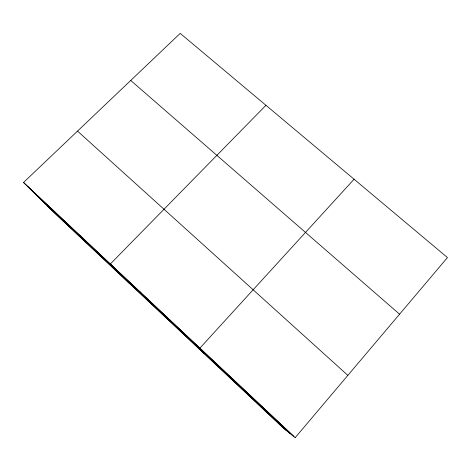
<?xml version="1.0" encoding="UTF-8"?>
<svg xmlns="http://www.w3.org/2000/svg" width="471" height="471" viewBox="0 0 471 471"><rect width="100%" height="100%" fill="white"/><g stroke="black" fill="none" stroke-linecap="round" stroke-linejoin="round"><path stroke-width="0.71" d="M295.199 437.63L447.45 257.56L180.21 33.37L23.55 182.465L55.478 213.946L283.301 428.062L295.199 437.63L23.55 182.465M354.068 179.221L199.898 348.11L204.161 353.686M265.95 105.298L110.344 263.99L129.025 283.065M261.888 406.561L262.759 407.156M130.732 80.459L399.567 314.192M77.521 131.103L347.857 375.352M27.889 186.746L293.557 436.311M37.933 196.648L289.795 433.285M47.265 205.851L286.327 430.494M51.892 209.089L55.66 212.833M80.818 236.259L83.991 239.445M139.587 291.461L141.506 293.48M169.43 319.497L170.696 320.898"/></g></svg>
